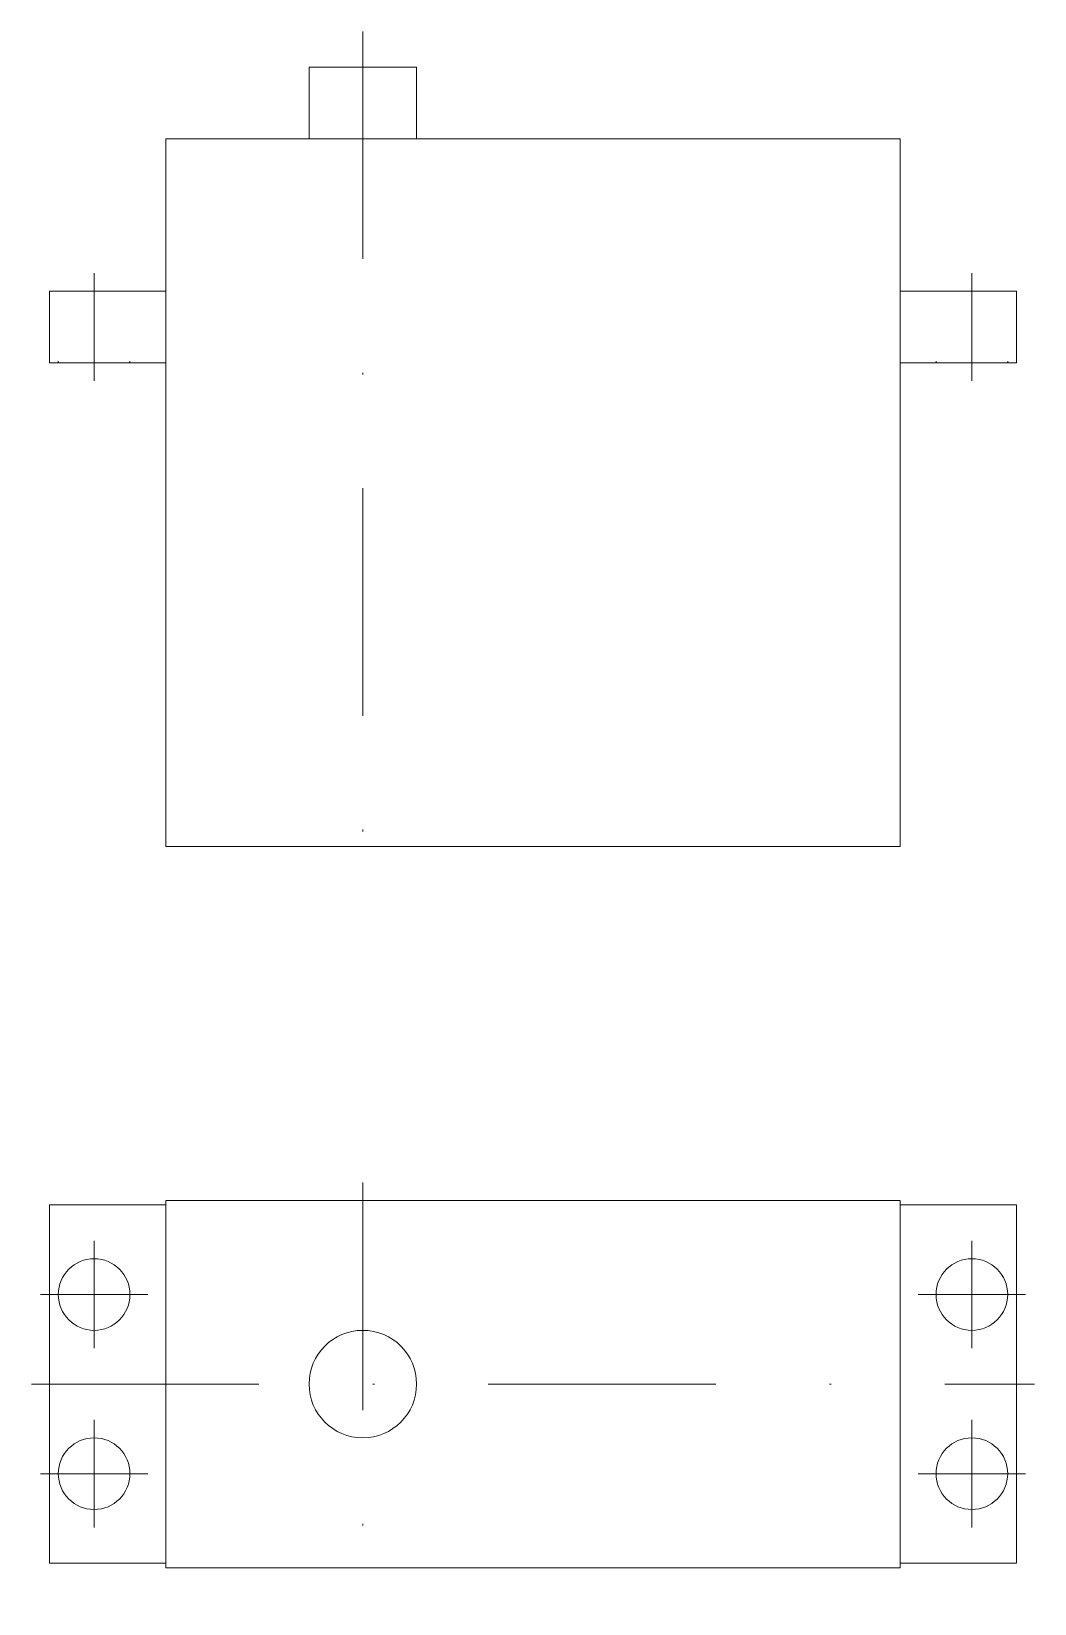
# Model space of a CAD drawing. Header units: millimetres. Extents: x -1 to 55, y -2.2 to 85.5.
import ezdxf

# ---------------------------------------------------------------- set-up
doc = ezdxf.new("R2010")
doc.units = ezdxf.units.MM
doc.linetypes.add('DASHDOT', pattern=[25.4, 12.7, -6.35, 0, -6.35])
doc.linetypes.add('DOT', pattern=[6.35, 0, -6.35])
for name, color, linetype, lineweight in [('Axis', 4, 'DASHDOT', 0), ('Hidden', 3, 'DOT', 0), ('Servo', 7, 'CONTINUOUS', 0)]:
    doc.layers.add(name, color=color, linetype=linetype, lineweight=lineweight)

msp = doc.modelspace()

# ---------------------------------------------------------------- linework, layer by layer
at = {"layer": 'Axis'}
for p, q in [((17.5, 85.5), (17.5, 37)), ((2.5, 66), (2.5, 72)), ((51.5, 66), (51.5, 72)), ((17.5, 21.25), (17.5, -2.25)), ((2.5, 18), (2.5, 12)), ((51.5, 18), (51.5, 12)), ((-0.5, 15), (5.5, 15)), ((48.5, 15), (54.5, 15)), ((-1, 10), (55, 10)), ((2.5, 8), (2.5, 2)), ((51.5, 8), (51.5, 2)), ((5.5, 5), (-0.5, 5)), ((48.5, 5), (54.5, 5))]:
    msp.add_line(p, q, dxfattribs=at)
at = {"layer": 'Hidden'}
for p, q in [((0.5, 67), (0.5, 71)), ((4.5, 67), (4.5, 71)), ((49.5, 67), (49.5, 71)), ((53.5, 67), (53.5, 71))]:
    msp.add_line(p, q, dxfattribs=at)
at = {"layer": 'Servo'}
for p, q in [((14.5, 79.5), (14.5, 83.5)), ((14.5, 83.5), (20.5, 83.5)), ((20.5, 83.5), (20.5, 79.5)), ((6.5, 71), (6.5, 79.5)), ((6.5, 79.5), (14.5, 79.5)), ((14.5, 79.5), (20.5, 79.5)), ((17.5, 79.5), (17.5, 79.5)), ((20.5, 79.5), (47.5, 79.5)), ((20.5, 79.5), (20.5, 79.5)), ((20.5, 79.5), (20.5, 79.5)), ((20.5, 79.5), (20.5, 79.5)), ((20.5, 79.5), (20.5, 79.5)), ((47.5, 79.5), (47.5, 71)), ((0, 67), (0, 71)), ((0, 71), (6.5, 71)), ((6.5, 67), (6.5, 71)), ((47.5, 71), (54, 71)), ((47.5, 67), (47.5, 71)), ((54, 71), (54, 67)), ((6.5, 67), (0, 67)), ((6.5, 40), (6.5, 67)), ((54, 67), (47.5, 67)), ((47.5, 67), (47.5, 40)), ((47.5, 40), (6.5, 40)), ((6.5, 20), (6.5, 20.25)), ((6.5, 20.25), (47.5, 20.25)), ((47.5, 20.25), (47.5, 20)), ((0, 0), (0, 20)), ((0, 20), (6.5, 20)), ((6.5, 20), (6.5, 0)), ((47.5, 20), (54, 20)), ((47.5, 20), (47.5, 0)), ((54, 20), (54, 0)), ((6.5, 0), (0, 0)), ((6.5, -0.25), (6.5, 0)), ((47.5, -0.25), (6.5, -0.25)), ((54, 0), (47.5, 0)), ((47.5, 0), (47.5, -0.25))]:
    msp.add_line(p, q, dxfattribs=at)
for centre, radius in [((2.5, 15), 2), ((51.5, 15), 2), ((17.5, 10), 3), ((2.5, 5), 2), ((51.5, 5), 2)]:
    msp.add_circle(centre, radius, dxfattribs=at)

doc.saveas('drawing.dxf')
